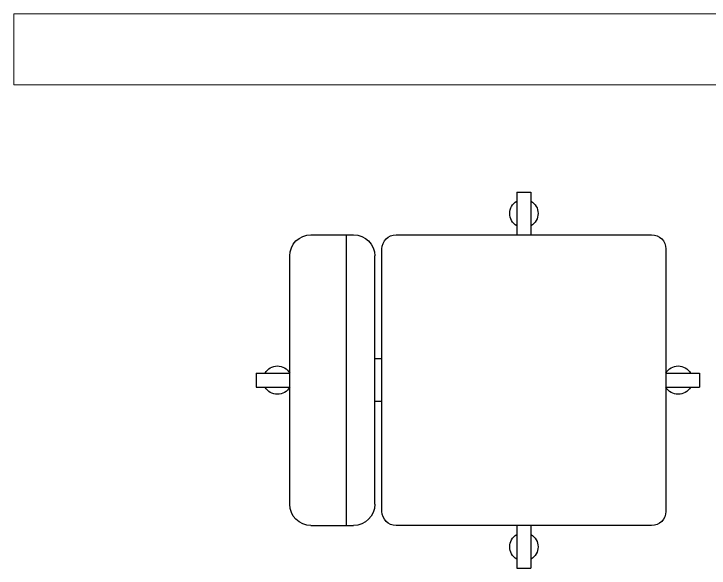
# Model space of a CAD drawing. Header units: metres. Extents: x -22.5 to 67.5, y 0 to 64.7.
# Drawn here: x 31.164 to 32.144, y 36.257 to 37.038 of the extents above; entities that cross this region are included whole.
import ezdxf

# ---------------------------------------------------------------- set-up
doc = ezdxf.new("R2010")
doc.units = ezdxf.units.M
doc.layers.add('XREF PB NEURO-ONCOLOGIA$0$MOBILIARIO', color=161, linetype='Continuous')
doc.layers.add('XREF PB NEURO-ONCOLOGIA$0$MUROS DE TABLAROCA', color=150, linetype='Continuous', lineweight=13)

# ---------------------------------------------------------------- blocks, each defined once
blk = doc.blocks.new('XREF PB NEURO-ONCOLOGIA$0$SILLGIRS')
for p, q in [((-0.01, 0.37732), (-0.01, 0.33)), ((-0.01, 0.37732), (0.01, 0.37732)), ((0.01, 0.37732), (0.01, 0.33)), ((0.175, 0.33), (-0.175, 0.33)), ((-0.205, 0.3), (-0.205, 0.24)), ((0.205, 0.3), (0.205, 0.24)), ((0.205, 0.25), (-0.205, 0.25)), ((0.175, 0.21), (-0.175, 0.21)), ((-0.03, 0.2), (-0.03, 0.21)), ((0.03, 0.2), (0.03, 0.21)), ((0.185, 0.2), (-0.185, 0.2)), ((-0.205, 0.18), (-0.205, -0.18)), ((0.205, -0.18), (0.205, 0.18)), ((-0.265, 0.01), (-0.205, 0.01)), ((-0.265, 0.01), (-0.265, -0.01)), ((0.205, 0.01), (0.265, 0.01)), ((0.265, 0.01), (0.265, -0.01)), ((-0.265, -0.01), (-0.205, -0.01)), ((0.205, -0.01), (0.265, -0.01)), ((-0.185, -0.2), (0.185, -0.2)), ((-0.01, -0.2), (-0.01, -0.24732)), ((0.01, -0.2), (0.01, -0.24732)), ((-0.01, -0.24732), (0.01, -0.24732))]:
    blk.add_line(p, q)
for centre, radius, start, end in [((0, 0.34732), 0.02, 120, 240), ((0, 0.34732), 0.02, 300, 60), ((-0.175, 0.3), 0.03, 90, 180), ((0.175, 0.3), 0.03, 0, 90), ((-0.175, 0.24), 0.03, 180, 270), ((0.175, 0.24), 0.03, 270, 0), ((-0.185, 0.18), 0.02, 90, 180), ((0.185, 0.18), 0.02, 0, 90), ((-0.235, 0), 0.02, 30, 150), ((0.235, 0), 0.02, 30, 150), ((-0.235, 0), 0.02, 210, 330), ((0.235, 0), 0.02, 210, 330), ((-0.185, -0.18), 0.02, 180, 270), ((0.185, -0.18), 0.02, 270, 0), ((0, -0.21732), 0.02, 120, 240), ((0, -0.21732), 0.02, 300, 60)]:
    blk.add_arc(centre, radius, start, end)
blk = doc.blocks.new('XREF PB NEURO-ONCOLOGIA')
at = {"layer": 'XREF PB NEURO-ONCOLOGIA$0$MUROS DE TABLAROCA'}
for p, q in [((3.46456, 14.09933, 0), (3.46456, 12.40615, 0)), ((3.46456, 14.09933, 0), (3.56456, 14.09933, 0)), ((3.56456, 14.09933, 0), (3.56456, 12.30617))]:
    blk.add_line(p, q, dxfattribs=at)
at = {"layer": 'XREF PB NEURO-ONCOLOGIA$0$MOBILIARIO', "xscale": -1}
blk.add_blockref('XREF PB NEURO-ONCOLOGIA$0$SILLGIRS', (3.04826, 13.38074, 0), dxfattribs=at)

msp = doc.modelspace()

# ---------------------------------------------------------------- block references
at = {"rotation": 90}
msp.add_blockref('XREF PB NEURO-ONCOLOGIA', (45.26344, 33.47338), dxfattribs=at)

doc.saveas('drawing.dxf')
